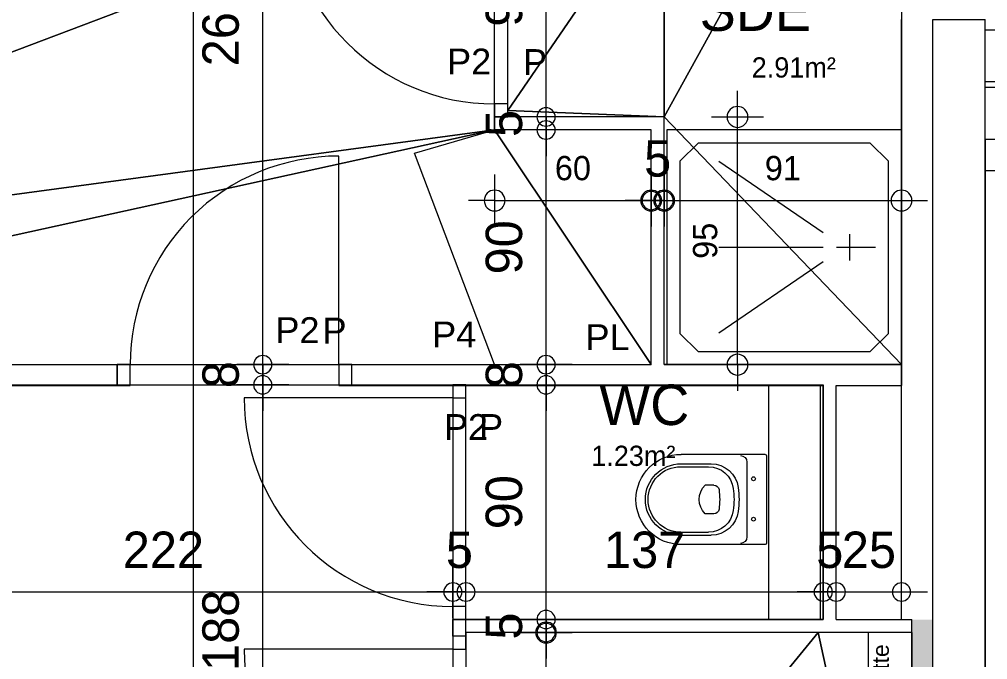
# Model space of a CAD drawing. Header units: metres. Extents: x 1.8 to 61.8, y -53.3 to -11.3.
# Drawn here: x 33.632 to 37.344, y -18.851 to -16.396 of the extents above; entities that cross this region are included whole.
import ezdxf
from ezdxf.enums import TextEntityAlignment as Align
from ezdxf.lldxf.tags import DXFTag

# ---------------------------------------------------------------- set-up
doc = ezdxf.new("R2010")
doc.units = ezdxf.units.M
doc.header["$MEASUREMENT"] = 0
for name, color, linetype in [('Calque commun', 7, 'Continuous'), ('Calque5', 7, 'Continuous'), ('Calque90', 7, 'Continuous'), ('Cotations', 7, 'Continuous'), ('Textes', 7, 'Continuous')]:
    doc.layers.add(name, color=color, linetype=linetype)
doc.styles.add('Arial18', font='arial.ttf', dxfattribs={"height": 0.063335})
doc.styles.add('Arial9', font='arial.ttf', dxfattribs={"height": 0.098961})
doc.styles.add('Century Gothic10', font='GOTHIC.TTF', dxfattribs={"height": 0.077575})
doc.styles.add('Century Gothic15', font='GOTHIC.TTF', dxfattribs={"height": 0.139636})
doc.styles.add('Century Gothic18', font='GOTHIC.TTF', dxfattribs={"height": 0.155151})
doc.styles.add('Century Gothic20', font='GOTHIC.TTF', dxfattribs={"height": 0.09309})
tags = doc.linetypes.add('DASHDOT2', pattern=[0.5, 0.25, -0.125, 0, -0.125]).pattern_tags.tags
tags[10:11] = [DXFTag(74, 4), DXFTag(75, 0), DXFTag(340, '0'), DXFTag(46, 1.0), DXFTag(50, 0.0), DXFTag(44, 0.0), DXFTag(45, 0.0)]
tags[8:9] = [DXFTag(74, 4), DXFTag(75, 0), DXFTag(340, '0'), DXFTag(46, 1.0), DXFTag(50, 0.0), DXFTag(44, 0.0), DXFTag(45, 0.0)]
tags[6:7] = [DXFTag(74, 4), DXFTag(75, 0), DXFTag(340, '0'), DXFTag(46, 1.0), DXFTag(50, 0.0), DXFTag(44, 0.0), DXFTag(45, 0.0)]
tags[4:5] = [DXFTag(74, 4), DXFTag(75, 0), DXFTag(340, '0'), DXFTag(46, 1.0), DXFTag(50, 0.0), DXFTag(44, 0.0), DXFTag(45, 0.0)]
tags = doc.linetypes.add('HIDDEN2', pattern=[0.1875, 0.125, -0.0625]).pattern_tags.tags
tags[6:7] = [DXFTag(74, 4), DXFTag(75, 0), DXFTag(340, '0'), DXFTag(46, 1.0), DXFTag(50, 0.0), DXFTag(44, 0.0), DXFTag(45, 0.0)]
tags[4:5] = [DXFTag(74, 4), DXFTag(75, 0), DXFTag(340, '0'), DXFTag(46, 1.0), DXFTag(50, 0.0), DXFTag(44, 0.0), DXFTag(45, 0.0)]

# ---------------------------------------------------------------- blocks, each defined once
blk = doc.blocks.new('Block52770')
at = {"layer": 'Calque commun', "color": 7, "linetype": 'Continuous', "lineweight": 9}
for p, q in [((37.0144, -18.6973), (37.0144, -16.3956)), ((37.1344, -18.6973), (37.1344, -16.3956))]:
    blk.add_line(p, q, dxfattribs=at)
at = {"layer": 'Calque commun', "color": 7, "linetype": 'Continuous', "lineweight": 18}
blk.add_line((37.3344, -18.6973), (37.3344, -16.3956), dxfattribs=at)
blk = doc.blocks.new('Block54734')
at = {"layer": 'Calque commun', "color": 7, "linetype": 'Continuous', "lineweight": 18}
blk.add_line((37.1344, -25.6552), (37.1344, -16.6552), dxfattribs=at)
at = {"layer": 'Calque commun', "color": 7, "linetype": 'Continuous', "lineweight": 9}
blk.add_line((37.3344, -25.4552), (37.3344, -16.8552), dxfattribs=at)
blk = doc.blocks.new('Block54735')
at = {"layer": 'Calque commun', "color": 7, "linetype": 'Continuous', "lineweight": 9}
for p, q in [((37.3344, -16.9752), (37.3344, -16.6552)), ((37.3344, -16.8552), (40.1144, -16.8552)), ((37.3344, -16.9752), (40.1144, -16.9752))]:
    blk.add_line(p, q, dxfattribs=at)
at = {"layer": 'Calque commun', "color": 7, "linetype": 'Continuous', "lineweight": 18}
blk.add_line((37.3344, -16.6552), (40.1144, -16.6552), dxfattribs=at)
blk = doc.blocks.new('@PRES_1_$$_1-49')
at = {"layer": 'Calque commun', "color": 5, "linetype": 'Continuous', "lineweight": 9}
blk.add_line((0.05, 0.05), (0.05, 0.85), dxfattribs=at)
at = {"layer": 'Calque commun', "color": 5, "linetype": 'Continuous', "lineweight": 9, "extrusion": (0, 0, -1)}
blk.add_arc((-0.05, 0.05), 0.8, 90, 180, dxfattribs=at)
at = {"layer": 'Calque commun', "color": 5, "linetype": 'Continuous', "lineweight": 9}
mesh = blk.add_polyface(dxfattribs=at)
corners = [(0, 0), (0, 0.05), (0.05, 0.05), (0.05, 0)]
mesh.append_faces([[corners[k] for k in face] for face in [(0, 1, 2, 3)]], dxfattribs={"color": 5})
mesh = blk.add_polyface(dxfattribs=at)
corners = [(0.85, 0), (0.85, 0.05), (0.9, 0.05), (0.9, 0)]
mesh.append_faces([[corners[k] for k in face] for face in [(0, 1, 2, 3)]], dxfattribs={"color": 5})
blk = doc.blocks.new('@PRES_1_$$_1-50')
at = {"layer": 'Calque commun', "color": 0, "linetype": 'ByBlock', "lineweight": -2}
blk.add_line((0, 0), (0, 0.05), dxfattribs=at)
blk = doc.blocks.new('@PRES_1_$$_1-51')
at = {"layer": 'Calque commun', "color": 0, "linetype": 'ByBlock', "lineweight": -2}
blk.add_line((0, 0), (0, 0.05), dxfattribs=at)
blk = doc.blocks.new('INTER_2D_COMB17')
at = {"layer": 'Calque commun', "color": 0, "linetype": 'ByBlock', "lineweight": -2}
blk.add_blockref('@PRES_1_$$_1-49', (0, 0), dxfattribs=at)
at = {"layer": 'Calque commun', "color": 15, "linetype": 'Continuous', "lineweight": 18}
blk.add_blockref('@PRES_1_$$_1-50', (0, 0), dxfattribs=at)
at = {"layer": 'Calque commun', "color": 15, "linetype": 'Continuous', "lineweight": 18, "extrusion": (0, 0, -1), "xscale": -1, "yscale": -1, "zscale": -1, "rotation": -180}
blk.add_blockref('@PRES_1_$$_1-51', (-0.9, 0), dxfattribs=at)
blk = doc.blocks.new('PLACED_COMB17')
at = {"layer": 'Calque commun', "color": 0, "linetype": 'ByBlock', "lineweight": -2}
blk.add_blockref('INTER_2D_COMB17', (0, 0), dxfattribs=at)
blk = doc.blocks.new('xmodule1pdniv1-25')
at = {"layer": 'Calque commun', "color": 5, "linetype": 'Continuous', "lineweight": 9}
blk.add_arc((0, 0), 0.5, 0, 359.9994, dxfattribs=at)
blk = doc.blocks.new('xmodule1pdniv1-26')
at = {"layer": 'Calque commun', "color": 5, "linetype": 'Continuous', "lineweight": 9}
blk.add_arc((0, 0), 0.5, 0, 359.9994, dxfattribs=at)
blk = doc.blocks.new('DimLine53702-2')
at = {"layer": 'Calque commun', "color": 5, "linetype": 'Continuous', "lineweight": 9}
for p, q in [((33.0436, -19.563), (33.0436, -19.363)), ((35.2637, -19.563), (35.2637, -19.363)), ((33.0436, -19.463), (32.9436, -19.463)), ((33.0436, -19.463), (35.2637, -19.463)), ((35.2637, -19.463), (35.3637, -19.463))]:
    blk.add_line(p, q, dxfattribs=at)
at = {"layer": 'Calque commun', "color": 5, "linetype": 'Continuous', "lineweight": 9, "xscale": 0.07000000029802322, "yscale": 0.07000000029802322, "zscale": 0.07000000029802322}
for name, p in [('xmodule1pdniv1-25', (33.0436, -19.463)), ('xmodule1pdniv1-26', (35.2637, -19.463))]:
    blk.add_blockref(name, p, dxfattribs=at)
at = {"layer": 'Calque commun', "color": 5, "linetype": 'Continuous', "lineweight": 9, "style": 'Century Gothic15'}
blk.add_text('222', height=0.13964, dxfattribs=at).set_placement((34.1537, -19.413), align=Align.BOTTOM_CENTER)
blk = doc.blocks.new('xmodule1pdniv1-27')
at = {"layer": 'Calque commun', "color": 5, "linetype": 'Continuous', "lineweight": 9}
blk.add_arc((0, 0), 0.5, 0, 359.9994, dxfattribs=at)
blk = doc.blocks.new('xmodule1pdniv1-28')
at = {"layer": 'Calque commun', "color": 5, "linetype": 'Continuous', "lineweight": 9}
blk.add_arc((0, 0), 0.5, 0, 359.9994, dxfattribs=at)
blk = doc.blocks.new('DimLine53710-2')
at = {"layer": 'Calque commun', "color": 5, "linetype": 'Continuous', "lineweight": 9}
for p, q in [((35.2637, -19.563), (35.2637, -19.363)), ((35.3137, -19.563), (35.3137, -19.363)), ((35.2637, -19.463), (35.1637, -19.463)), ((35.2637, -19.463), (35.3137, -19.463)), ((35.3137, -19.463), (35.4137, -19.463))]:
    blk.add_line(p, q, dxfattribs=at)
at = {"layer": 'Calque commun', "color": 5, "linetype": 'Continuous', "lineweight": 9, "xscale": 0.07000000029802322, "yscale": 0.07000000029802322, "zscale": 0.07000000029802322}
for name, p in [('xmodule1pdniv1-27', (35.2637, -19.463)), ('xmodule1pdniv1-28', (35.3137, -19.463))]:
    blk.add_blockref(name, p, dxfattribs=at)
at = {"layer": 'Calque commun', "color": 5, "linetype": 'Continuous', "lineweight": 9, "style": 'Century Gothic15'}
blk.add_text('5', height=0.1396, dxfattribs=at).set_placement((35.2887, -19.413), align=Align.BOTTOM_CENTER)
blk = doc.blocks.new('xmodule1pdniv1-29')
at = {"layer": 'Calque commun', "color": 5, "linetype": 'Continuous', "lineweight": 9}
blk.add_arc((0, 0), 0.5, 0, 359.9994, dxfattribs=at)
blk = doc.blocks.new('xmodule1pdniv1-30')
at = {"layer": 'Calque commun', "color": 5, "linetype": 'Continuous', "lineweight": 9}
blk.add_arc((0, 0), 0.5, 0, 359.9994, dxfattribs=at)
blk = doc.blocks.new('DimLine53718-2')
at = {"layer": 'Calque commun', "color": 5, "linetype": 'Continuous', "lineweight": 9}
for p, q in [((35.3137, -19.563), (35.3137, -19.363)), ((36.6836, -19.563), (36.6836, -19.363)), ((35.3137, -19.463), (35.2137, -19.463)), ((35.3137, -19.463), (36.6836, -19.463)), ((36.6836, -19.463), (36.7836, -19.463))]:
    blk.add_line(p, q, dxfattribs=at)
at = {"layer": 'Calque commun', "color": 5, "linetype": 'Continuous', "lineweight": 9, "xscale": 0.07000000029802322, "yscale": 0.07000000029802322, "zscale": 0.07000000029802322}
for name, p in [('xmodule1pdniv1-29', (35.3137, -19.463)), ('xmodule1pdniv1-30', (36.6836, -19.463))]:
    blk.add_blockref(name, p, dxfattribs=at)
at = {"layer": 'Calque commun', "color": 5, "linetype": 'Continuous', "lineweight": 9, "style": 'Century Gothic15'}
blk.add_text('137', height=0.13964, dxfattribs=at).set_placement((35.9987, -19.413), align=Align.BOTTOM_CENTER)
blk = doc.blocks.new('xmodule1pdniv1-31')
at = {"layer": 'Calque commun', "color": 5, "linetype": 'Continuous', "lineweight": 9}
blk.add_arc((0, 0), 0.5, 0, 359.9994, dxfattribs=at)
blk = doc.blocks.new('xmodule1pdniv1-32')
at = {"layer": 'Calque commun', "color": 5, "linetype": 'Continuous', "lineweight": 9}
blk.add_arc((0, 0), 0.5, 0, 359.9994, dxfattribs=at)
blk = doc.blocks.new('DimLine53726-2')
at = {"layer": 'Calque commun', "color": 5, "linetype": 'Continuous', "lineweight": 9}
for p, q in [((36.6836, -19.563), (36.6836, -19.363)), ((36.7336, -19.563), (36.7336, -19.363)), ((36.6836, -19.463), (36.5836, -19.463)), ((36.6836, -19.463), (36.7336, -19.463)), ((36.7336, -19.463), (36.8336, -19.463))]:
    blk.add_line(p, q, dxfattribs=at)
at = {"layer": 'Calque commun', "color": 5, "linetype": 'Continuous', "lineweight": 9, "xscale": 0.07000000029802322, "yscale": 0.07000000029802322, "zscale": 0.07000000029802322}
for name, p in [('xmodule1pdniv1-31', (36.6836, -19.463)), ('xmodule1pdniv1-32', (36.7336, -19.463))]:
    blk.add_blockref(name, p, dxfattribs=at)
at = {"layer": 'Calque commun', "color": 5, "linetype": 'Continuous', "lineweight": 9, "style": 'Century Gothic15'}
blk.add_text('5', height=0.1396, dxfattribs=at).set_placement((36.7086, -19.413), align=Align.BOTTOM_CENTER)
blk = doc.blocks.new('xmodule1pdniv1-33')
at = {"layer": 'Calque commun', "color": 5, "linetype": 'Continuous', "lineweight": 9}
blk.add_arc((0, 0), 0.5, 0, 359.9994, dxfattribs=at)
blk = doc.blocks.new('xmodule1pdniv1-34')
at = {"layer": 'Calque commun', "color": 5, "linetype": 'Continuous', "lineweight": 9}
blk.add_arc((0, 0), 0.5, 0, 359.9994, dxfattribs=at)
blk = doc.blocks.new('DimLine53734-2')
at = {"layer": 'Calque commun', "color": 5, "linetype": 'Continuous', "lineweight": 9}
for p, q in [((36.7336, -19.563), (36.7336, -19.363)), ((36.9836, -19.563), (36.9836, -19.363)), ((36.7336, -19.463), (36.6336, -19.463)), ((36.7336, -19.463), (36.9836, -19.463)), ((36.9836, -19.463), (37.0836, -19.463))]:
    blk.add_line(p, q, dxfattribs=at)
at = {"layer": 'Calque commun', "color": 5, "linetype": 'Continuous', "lineweight": 9, "xscale": 0.07000000029802322, "yscale": 0.07000000029802322, "zscale": 0.07000000029802322}
for name, p in [('xmodule1pdniv1-33', (36.7336, -19.463)), ('xmodule1pdniv1-34', (36.9836, -19.463))]:
    blk.add_blockref(name, p, dxfattribs=at)
at = {"layer": 'Calque commun', "color": 5, "linetype": 'Continuous', "lineweight": 9, "style": 'Century Gothic15'}
blk.add_text('25', height=0.13964, dxfattribs=at).set_placement((36.8586, -19.413), align=Align.BOTTOM_CENTER)
blk = doc.blocks.new('xmodule1pdniv1-39')
at = {"layer": 'Calque commun', "color": 5, "linetype": 'Continuous', "lineweight": 9}
blk.add_arc((0, 0), 0.5, 0, 359.9994, dxfattribs=at)
blk = doc.blocks.new('xmodule1pdniv1-40')
at = {"layer": 'Calque commun', "color": 5, "linetype": 'Continuous', "lineweight": 9}
blk.add_arc((0, 0), 0.5, 0, 359.9994, dxfattribs=at)
blk = doc.blocks.new('DimLine53758-2')
at = {"layer": 'Calque commun', "color": 5, "linetype": 'Continuous', "lineweight": 9}
for p, q in [((34.5346, -18.6687), (34.5346, -18.5687)), ((34.6346, -18.6687), (34.4346, -18.6687)), ((34.5346, -20.5512), (34.5346, -18.6687)), ((34.6346, -20.5512), (34.4346, -20.5512)), ((34.5346, -20.5512), (34.5346, -20.6512))]:
    blk.add_line(p, q, dxfattribs=at)
at = {"layer": 'Calque commun', "color": 5, "linetype": 'Continuous', "lineweight": 9, "xscale": 0.07000000029802322, "yscale": 0.07000000029802322, "zscale": 0.07000000029802322, "rotation": 90}
for name, p in [('xmodule1pdniv1-40', (34.5346, -18.6687)), ('xmodule1pdniv1-39', (34.5346, -20.5512))]:
    blk.add_blockref(name, p, dxfattribs=at)
at = {"layer": 'Calque commun', "color": 5, "linetype": 'Continuous', "lineweight": 9, "style": 'Century Gothic15'}
blk.add_text('188', height=0.13964, rotation=90.0024, dxfattribs=at).set_placement((34.4846, -19.61), align=Align.BOTTOM_CENTER)
blk = doc.blocks.new('xmodule1pdniv1-41')
at = {"layer": 'Calque commun', "color": 5, "linetype": 'Continuous', "lineweight": 9}
blk.add_arc((0, 0), 0.5, 0, 359.9994, dxfattribs=at)
blk = doc.blocks.new('xmodule1pdniv1-42')
at = {"layer": 'Calque commun', "color": 5, "linetype": 'Continuous', "lineweight": 9}
blk.add_arc((0, 0), 0.5, 0, 359.9994, dxfattribs=at)
blk = doc.blocks.new('DimLine53766-2')
at = {"layer": 'Calque commun', "color": 5, "linetype": 'Continuous', "lineweight": 9}
for p, q in [((34.5347, -18.5913), (34.5348, -18.4913)), ((34.6347, -18.5914), (34.4347, -18.5911)), ((34.5346, -18.6687), (34.5347, -18.5913)), ((34.6346, -18.6688), (34.4346, -18.6685)), ((34.5346, -18.6687), (34.5344, -18.7687))]:
    blk.add_line(p, q, dxfattribs=at)
at = {"layer": 'Calque commun', "color": 5, "linetype": 'Continuous', "lineweight": 9, "xscale": 0.06999999484552753, "yscale": 0.06999999484552753, "zscale": 0.07000000029802322, "rotation": 89.9152908298062}
for name, p in [('xmodule1pdniv1-42', (34.5347, -18.5913)), ('xmodule1pdniv1-41', (34.5346, -18.6687))]:
    blk.add_blockref(name, p, dxfattribs=at)
at = {"layer": 'Calque commun', "color": 5, "linetype": 'Continuous', "lineweight": 9, "style": 'Century Gothic15'}
blk.add_text('8', height=0.1396, rotation=89.9153, dxfattribs=at).set_placement((34.4846, -18.6299), align=Align.BOTTOM_CENTER)
blk = doc.blocks.new('xmodule1pdniv1-43')
at = {"layer": 'Calque commun', "color": 5, "linetype": 'Continuous', "lineweight": 9}
blk.add_arc((0, 0), 0.5, 0, 359.9994, dxfattribs=at)
blk = doc.blocks.new('DimLine53774-2')
at = {"layer": 'Calque commun', "color": 5, "linetype": 'Continuous', "lineweight": 9}
for p, q in [((34.5347, -18.5913), (34.5347, -15.9912)), ((34.6347, -18.5913), (34.4347, -18.5913)), ((34.5347, -18.5913), (34.5347, -18.6913))]:
    blk.add_line(p, q, dxfattribs=at)
at = {"layer": 'Calque commun', "color": 5, "linetype": 'Continuous', "lineweight": 9, "xscale": 0.07000000029802322, "yscale": 0.07000000029802322, "zscale": 0.07000000029802322, "rotation": 90}
blk.add_blockref('xmodule1pdniv1-43', (34.5347, -18.5913), dxfattribs=at)
at = {"layer": 'Calque commun', "color": 5, "linetype": 'Continuous', "lineweight": 9, "style": 'Century Gothic15'}
blk.add_text('260', height=0.13964, rotation=90, dxfattribs=at).set_placement((34.4847, -17.2912), align=Align.BOTTOM_CENTER)
blk = doc.blocks.new('xmodule1pdniv1-49')
at = {"layer": 'Calque commun', "color": 5, "linetype": 'Continuous', "lineweight": 9}
blk.add_arc((0, 0), 0.5, 0, 359.9994, dxfattribs=at)
blk = doc.blocks.new('xmodule1pdniv1-50')
at = {"layer": 'Calque commun', "color": 5, "linetype": 'Continuous', "lineweight": 9}
blk.add_arc((0, 0), 0.5, 0, 359.9994, dxfattribs=at)
blk = doc.blocks.new('DimLine53814-2')
at = {"layer": 'Calque commun', "color": 5, "linetype": 'Continuous', "lineweight": 9}
for p, q in [((35.6208, -19.5687), (35.6208, -19.4687)), ((35.5208, -19.5687), (35.7208, -19.5687)), ((35.6208, -19.6187), (35.6208, -19.5687)), ((35.5208, -19.6187), (35.7208, -19.6187)), ((35.6208, -19.6187), (35.6208, -19.7187))]:
    blk.add_line(p, q, dxfattribs=at)
at = {"layer": 'Calque commun', "color": 5, "linetype": 'Continuous', "lineweight": 9, "xscale": 0.07000000029802322, "yscale": 0.07000000029802322, "zscale": 0.07000000029802322, "rotation": 90}
for name, p in [('xmodule1pdniv1-50', (35.6208, -19.5687)), ('xmodule1pdniv1-49', (35.6208, -19.6187))]:
    blk.add_blockref(name, p, dxfattribs=at)
at = {"layer": 'Calque commun', "color": 5, "linetype": 'Continuous', "lineweight": 9, "style": 'Century Gothic15'}
blk.add_text('5', height=0.1396, rotation=90, dxfattribs=at).set_placement((35.5708, -19.5937), align=Align.BOTTOM_CENTER)
blk = doc.blocks.new('xmodule1pdniv1-51')
at = {"layer": 'Calque commun', "color": 5, "linetype": 'Continuous', "lineweight": 9}
blk.add_arc((0, 0), 0.5, 0, 359.9994, dxfattribs=at)
blk = doc.blocks.new('xmodule1pdniv1-52')
at = {"layer": 'Calque commun', "color": 5, "linetype": 'Continuous', "lineweight": 9}
blk.add_arc((0, 0), 0.5, 0, 359.9994, dxfattribs=at)
blk = doc.blocks.new('DimLine53822-2')
at = {"layer": 'Calque commun', "color": 5, "linetype": 'Continuous', "lineweight": 9}
for p, q in [((35.6208, -18.6687), (35.6208, -18.5687)), ((35.5208, -18.6687), (35.7208, -18.6687)), ((35.6208, -19.5687), (35.6208, -18.6687)), ((35.5208, -19.5687), (35.7208, -19.5687)), ((35.6208, -19.5687), (35.6208, -19.6687))]:
    blk.add_line(p, q, dxfattribs=at)
at = {"layer": 'Calque commun', "color": 5, "linetype": 'Continuous', "lineweight": 9, "xscale": 0.07000000029802322, "yscale": 0.07000000029802322, "zscale": 0.07000000029802322, "rotation": 90}
for name, p in [('xmodule1pdniv1-52', (35.6208, -18.6687)), ('xmodule1pdniv1-51', (35.6208, -19.5687))]:
    blk.add_blockref(name, p, dxfattribs=at)
at = {"layer": 'Calque commun', "color": 5, "linetype": 'Continuous', "lineweight": 9, "style": 'Century Gothic15'}
blk.add_text('90', height=0.13964, rotation=90, dxfattribs=at).set_placement((35.5708, -19.1187), align=Align.BOTTOM_CENTER)
blk = doc.blocks.new('xmodule1pdniv1-53')
at = {"layer": 'Calque commun', "color": 5, "linetype": 'Continuous', "lineweight": 9}
blk.add_arc((0, 0), 0.5, 0, 359.9994, dxfattribs=at)
blk = doc.blocks.new('xmodule1pdniv1-54')
at = {"layer": 'Calque commun', "color": 5, "linetype": 'Continuous', "lineweight": 9}
blk.add_arc((0, 0), 0.5, 0, 359.9994, dxfattribs=at)
blk = doc.blocks.new('DimLine53830-2')
at = {"layer": 'Calque commun', "color": 5, "linetype": 'Continuous', "lineweight": 9}
for p, q in [((35.6209, -18.5913), (35.621, -18.4913)), ((35.7209, -18.5914), (35.5209, -18.5911)), ((35.6208, -18.6687), (35.6209, -18.5913)), ((35.5208, -18.6685), (35.7208, -18.6688)), ((35.6208, -18.6687), (35.6206, -18.7687))]:
    blk.add_line(p, q, dxfattribs=at)
at = {"layer": 'Calque commun', "color": 5, "linetype": 'Continuous', "lineweight": 9, "xscale": 0.06999999484552753, "yscale": 0.06999999484552753, "zscale": 0.07000000029802322, "rotation": 89.9152908298062}
for name, p in [('xmodule1pdniv1-54', (35.6209, -18.5913)), ('xmodule1pdniv1-53', (35.6208, -18.6687))]:
    blk.add_blockref(name, p, dxfattribs=at)
at = {"layer": 'Calque commun', "color": 5, "linetype": 'Continuous', "lineweight": 9, "style": 'Century Gothic15'}
blk.add_text('8', height=0.1396, rotation=89.9153, dxfattribs=at).set_placement((35.5708, -18.6299), align=Align.BOTTOM_CENTER)
blk = doc.blocks.new('xmodule1pdniv1-55')
at = {"layer": 'Calque commun', "color": 5, "linetype": 'Continuous', "lineweight": 9}
blk.add_arc((0, 0), 0.5, 0, 359.9994, dxfattribs=at)
blk = doc.blocks.new('xmodule1pdniv1-56')
at = {"layer": 'Calque commun', "color": 5, "linetype": 'Continuous', "lineweight": 9}
blk.add_arc((0, 0), 0.5, 0, 359.9994, dxfattribs=at)
blk = doc.blocks.new('DimLine53838-2')
at = {"layer": 'Calque commun', "color": 5, "linetype": 'Continuous', "lineweight": 9}
for p, q in [((35.6209, -17.6913), (35.6209, -17.5913)), ((35.7209, -17.6913), (35.5209, -17.6913)), ((35.6209, -18.5913), (35.6209, -17.6913)), ((35.7209, -18.5913), (35.5209, -18.5913)), ((35.6209, -18.5913), (35.6209, -18.6913))]:
    blk.add_line(p, q, dxfattribs=at)
at = {"layer": 'Calque commun', "color": 5, "linetype": 'Continuous', "lineweight": 9, "xscale": 0.07000000029802322, "yscale": 0.07000000029802322, "zscale": 0.07000000029802322, "rotation": 90}
for name, p in [('xmodule1pdniv1-56', (35.6209, -17.6913)), ('xmodule1pdniv1-55', (35.6209, -18.5913))]:
    blk.add_blockref(name, p, dxfattribs=at)
at = {"layer": 'Calque commun', "color": 5, "linetype": 'Continuous', "lineweight": 9, "style": 'Century Gothic15'}
blk.add_text('90', height=0.13964, rotation=90, dxfattribs=at).set_placement((35.5709, -18.1413), align=Align.BOTTOM_CENTER)
blk = doc.blocks.new('xmodule1pdniv1-57')
at = {"layer": 'Calque commun', "color": 5, "linetype": 'Continuous', "lineweight": 9}
blk.add_arc((0, 0), 0.5, 0, 359.9994, dxfattribs=at)
blk = doc.blocks.new('xmodule1pdniv1-58')
at = {"layer": 'Calque commun', "color": 5, "linetype": 'Continuous', "lineweight": 9}
blk.add_arc((0, 0), 0.5, 0, 359.9994, dxfattribs=at)
blk = doc.blocks.new('DimLine53846-2')
at = {"layer": 'Calque commun', "color": 5, "linetype": 'Continuous', "lineweight": 9}
for p, q in [((35.6209, -17.6412), (35.6209, -17.5412)), ((35.7209, -17.6412), (35.5209, -17.6412)), ((35.6209, -17.6913), (35.6209, -17.6412)), ((35.7209, -17.6913), (35.5209, -17.6913)), ((35.6209, -17.6913), (35.6209, -17.7913))]:
    blk.add_line(p, q, dxfattribs=at)
at = {"layer": 'Calque commun', "color": 5, "linetype": 'Continuous', "lineweight": 9, "xscale": 0.07000000029802322, "yscale": 0.07000000029802322, "zscale": 0.07000000029802322, "rotation": 90}
for name, p in [('xmodule1pdniv1-58', (35.6209, -17.6412)), ('xmodule1pdniv1-57', (35.6209, -17.6913))]:
    blk.add_blockref(name, p, dxfattribs=at)
at = {"layer": 'Calque commun', "color": 5, "linetype": 'Continuous', "lineweight": 9, "style": 'Century Gothic15'}
blk.add_text('5', height=0.1396, rotation=90, dxfattribs=at).set_placement((35.5709, -17.6663), align=Align.BOTTOM_CENTER)
blk = doc.blocks.new('xmodule1pdniv1-59')
at = {"layer": 'Calque commun', "color": 5, "linetype": 'Continuous', "lineweight": 9}
blk.add_arc((0, 0), 0.5, 0, 359.9994, dxfattribs=at)
blk = doc.blocks.new('xmodule1pdniv1-60')
at = {"layer": 'Calque commun', "color": 5, "linetype": 'Continuous', "lineweight": 9}
blk.add_arc((0, 0), 0.5, 0, 359.9994, dxfattribs=at)
blk = doc.blocks.new('DimLine53854-2')
at = {"layer": 'Calque commun', "color": 5, "linetype": 'Continuous', "lineweight": 9}
for p, q in [((35.6209, -16.7413), (35.6209, -16.6413)), ((35.7209, -16.7413), (35.5209, -16.7413)), ((35.6209, -17.6412), (35.6209, -16.7413)), ((35.7209, -17.6412), (35.5209, -17.6412)), ((35.6209, -17.6412), (35.6209, -17.7412))]:
    blk.add_line(p, q, dxfattribs=at)
at = {"layer": 'Calque commun', "color": 5, "linetype": 'Continuous', "lineweight": 9, "xscale": 0.07000000029802322, "yscale": 0.07000000029802322, "zscale": 0.07000000029802322, "rotation": 90}
for name, p in [('xmodule1pdniv1-60', (35.6209, -16.7413)), ('xmodule1pdniv1-59', (35.6209, -17.6412))]:
    blk.add_blockref(name, p, dxfattribs=at)
at = {"layer": 'Calque commun', "color": 5, "linetype": 'Continuous', "lineweight": 9, "style": 'Century Gothic15'}
blk.add_text('90', height=0.13964, rotation=90, dxfattribs=at).set_placement((35.5709, -17.1913), align=Align.BOTTOM_CENTER)
blk = doc.blocks.new('douche90-2')
at = {"layer": 'Calque90', "color": 6, "linetype": 'Continuous', "lineweight": 9}
for p, q in [((0, 0, -10), (0, 0.9, -10)), ((0, 0.9, -10), (0.9, 0.9, -10)), ((0.9, 0.9, -10), (0.9, 0, -10)), ((0.05, 0.7803, -10), (0.1197, 0.85, -10)), ((0.1197, 0.85, -10), (0.7803, 0.85, -10)), ((0.7803, 0.85, -10), (0.85, 0.7803, -10)), ((0.05, 0.1197, -10), (0.05, 0.7803, -10)), ((0.85, 0.7803, -10), (0.85, 0.1197, -10)), ((0.3, 0.5058, -10), (0.7, 0.7788, -10)), ((0.2, 0.5, -10), (0.2, 0.4, -10)), ((0.25, 0.45, -10), (0.1, 0.45, -10)), ((0.7, 0.45, -10), (0.3, 0.45, -10)), ((0.3, 0.3942, -10), (0.7, 0.1212, -10)), ((0.1197, 0.05, -10), (0.05, 0.1197, -10)), ((0.85, 0.1197, -10), (0.7803, 0.05, -10)), ((0.7803, 0.05, -10), (0.1197, 0.05, -10)), ((0.9, 0, -10), (0, 0, -10))]:
    blk.add_line(p, q, dxfattribs=at)
blk = doc.blocks.new('@PRES_1_$$_1-52')
at = {"layer": 'Calque commun', "color": 5, "linetype": 'Continuous', "lineweight": 9}
blk.add_line((0.05, 0.08), (0.05, 0.88), dxfattribs=at)
at = {"layer": 'Calque commun', "color": 5, "linetype": 'Continuous', "lineweight": 9, "extrusion": (0, 0, -1)}
blk.add_arc((-0.05, 0.08), 0.8, 90, 180, dxfattribs=at)
at = {"layer": 'Calque commun', "color": 5, "linetype": 'Continuous', "lineweight": 9}
mesh = blk.add_polyface(dxfattribs=at)
corners = [(0, 0), (0, 0.08), (0.05, 0.08), (0.05, 0)]
mesh.append_faces([[corners[k] for k in face] for face in [(0, 1, 2, 3)]], dxfattribs={"color": 5})
mesh = blk.add_polyface(dxfattribs=at)
corners = [(0.85, 0), (0.85, 0.08), (0.9, 0.08), (0.9, 0)]
mesh.append_faces([[corners[k] for k in face] for face in [(0, 1, 2, 3)]], dxfattribs={"color": 5})
blk = doc.blocks.new('@PRES_1_$$_1-53')
at = {"layer": 'Calque commun', "color": 7, "linetype": 'Continuous', "lineweight": 9}
blk.add_line((0, 0), (0, 0.08), dxfattribs=at)
blk = doc.blocks.new('@PRES_1_$$_1-54')
at = {"layer": 'Calque commun', "color": 7, "linetype": 'Continuous', "lineweight": 9}
blk.add_line((0, 0), (0, 0.08), dxfattribs=at)
blk = doc.blocks.new('INTER_2D_COMB18')
at = {"layer": 'Calque5', "color": 0, "linetype": 'ByBlock', "lineweight": -2}
for name in ['@PRES_1_$$_1-52', '@PRES_1_$$_1-53']:
    blk.add_blockref(name, (0, 0), dxfattribs=at)
at = {"layer": 'Calque5', "color": 0, "linetype": 'ByBlock', "lineweight": -2, "extrusion": (0, 0, -1), "xscale": -1, "yscale": -1, "zscale": -1, "rotation": -180}
blk.add_blockref('@PRES_1_$$_1-54', (-0.9, 0), dxfattribs=at)
blk = doc.blocks.new('PLACED_COMB18')
at = {"layer": 'Calque5', "color": 0, "linetype": 'ByBlock', "lineweight": -2}
blk.add_blockref('INTER_2D_COMB18', (0, 0), dxfattribs=at)
blk = doc.blocks.new('xmodule1pdniv1-87')
at = {"layer": 'Calque commun', "color": 5, "linetype": 'Continuous', "lineweight": 9}
blk.add_arc((0, 0), 0.5, 0, 359.9994, dxfattribs=at)
blk = doc.blocks.new('xmodule1pdniv1-88')
at = {"layer": 'Calque commun', "color": 5, "linetype": 'Continuous', "lineweight": 9}
blk.add_arc((0, 0), 0.5, 0, 359.9994, dxfattribs=at)
blk = doc.blocks.new('DimLine60047-2')
at = {"layer": 'Calque commun', "color": 5, "linetype": 'Continuous', "lineweight": 9}
for p, q in [((35.4237, -17.8619), (35.4237, -18.0619)), ((36.0237, -17.8619), (36.0237, -18.0619)), ((35.4237, -17.9619), (35.3237, -17.9619)), ((35.4237, -17.9619), (36.0237, -17.9619)), ((36.0237, -17.9619), (36.1237, -17.9619))]:
    blk.add_line(p, q, dxfattribs=at)
at = {"layer": 'Calque commun', "color": 5, "linetype": 'Continuous', "lineweight": 9, "xscale": 0.07999999821186066, "yscale": 0.07999999821186066, "zscale": 0.07999999821186066}
for name, p in [('xmodule1pdniv1-87', (35.4237, -17.9619)), ('xmodule1pdniv1-88', (36.0237, -17.9619))]:
    blk.add_blockref(name, p, dxfattribs=at)
at = {"layer": 'Calque commun', "color": 5, "linetype": 'Continuous', "lineweight": 9, "style": 'Century Gothic20'}
blk.add_text('60', height=0.09309, dxfattribs=at).set_placement((35.7237, -17.9119), align=Align.BOTTOM_CENTER)
blk = doc.blocks.new('xmodule1pdniv1-89')
at = {"layer": 'Calque commun', "color": 5, "linetype": 'Continuous', "lineweight": 9}
blk.add_arc((0, 0), 0.5, 0, 359.9994, dxfattribs=at)
blk = doc.blocks.new('xmodule1pdniv1-90')
at = {"layer": 'Calque commun', "color": 5, "linetype": 'Continuous', "lineweight": 9}
blk.add_arc((0, 0), 0.5, 0, 359.9994, dxfattribs=at)
blk = doc.blocks.new('DimLine60055-2')
at = {"layer": 'Calque commun', "color": 5, "linetype": 'Continuous', "lineweight": 9}
for p, q in [((36.0237, -17.8619), (36.0237, -18.0619)), ((36.0737, -17.8619), (36.0737, -18.0619)), ((36.0237, -17.9619), (35.9237, -17.9619)), ((36.0237, -17.9619), (36.0737, -17.9619)), ((36.0737, -17.9619), (36.1737, -17.9619))]:
    blk.add_line(p, q, dxfattribs=at)
at = {"layer": 'Calque commun', "color": 5, "linetype": 'Continuous', "lineweight": 9, "xscale": 0.07000000029802322, "yscale": 0.07000000029802322, "zscale": 0.07000000029802322}
for name, p in [('xmodule1pdniv1-89', (36.0237, -17.9619)), ('xmodule1pdniv1-90', (36.0737, -17.9619))]:
    blk.add_blockref(name, p, dxfattribs=at)
at = {"layer": 'Calque commun', "color": 5, "linetype": 'Continuous', "lineweight": 9, "style": 'Century Gothic15'}
blk.add_text('5', height=0.1396, dxfattribs=at).set_placement((36.0487, -17.9119), align=Align.BOTTOM_CENTER)
blk = doc.blocks.new('xmodule1pdniv1-91')
at = {"layer": 'Calque commun', "color": 5, "linetype": 'Continuous', "lineweight": 9}
blk.add_arc((0, 0), 0.5, 0, 359.9994, dxfattribs=at)
blk = doc.blocks.new('xmodule1pdniv1-92')
at = {"layer": 'Calque commun', "color": 5, "linetype": 'Continuous', "lineweight": 9}
blk.add_arc((0, 0), 0.5, 0, 359.9994, dxfattribs=at)
blk = doc.blocks.new('DimLine60063-2')
at = {"layer": 'Calque commun', "color": 5, "linetype": 'Continuous', "lineweight": 9}
for p, q in [((36.0737, -17.8619), (36.0737, -18.0619)), ((36.9837, -17.8619), (36.9837, -18.0619)), ((36.0737, -17.9619), (35.9737, -17.9619)), ((36.0737, -17.9619), (36.9837, -17.9619)), ((36.9837, -17.9619), (37.0837, -17.9619))]:
    blk.add_line(p, q, dxfattribs=at)
at = {"layer": 'Calque commun', "color": 5, "linetype": 'Continuous', "lineweight": 9, "xscale": 0.07999999821186066, "yscale": 0.07999999821186066, "zscale": 0.07999999821186066}
for name, p in [('xmodule1pdniv1-91', (36.0737, -17.9619)), ('xmodule1pdniv1-92', (36.9837, -17.9619))]:
    blk.add_blockref(name, p, dxfattribs=at)
at = {"layer": 'Calque commun', "color": 5, "linetype": 'Continuous', "lineweight": 9, "style": 'Century Gothic20'}
blk.add_text('91', height=0.09309, dxfattribs=at).set_placement((36.5287, -17.9119), align=Align.BOTTOM_CENTER)
blk = doc.blocks.new('xmodule1pdniv1-93')
at = {"layer": 'Calque commun', "color": 5, "linetype": 'Continuous', "lineweight": 9}
blk.add_arc((0, 0), 0.5, 0, 359.9994, dxfattribs=at)
blk = doc.blocks.new('xmodule1pdniv1-94')
at = {"layer": 'Calque commun', "color": 5, "linetype": 'Continuous', "lineweight": 9}
blk.add_arc((0, 0), 0.5, 0, 359.9994, dxfattribs=at)
blk = doc.blocks.new('DimLine60071-2')
at = {"layer": 'Calque commun', "color": 5, "linetype": 'Continuous', "lineweight": 9}
for p, q in [((36.3549, -17.6412), (36.3549, -17.5412)), ((36.2549, -17.6412), (36.4549, -17.6412)), ((36.3549, -18.5913), (36.3549, -17.6412)), ((36.2549, -18.5913), (36.4549, -18.5913)), ((36.3549, -18.5913), (36.3549, -18.6913))]:
    blk.add_line(p, q, dxfattribs=at)
at = {"layer": 'Calque commun', "color": 5, "linetype": 'Continuous', "lineweight": 9, "xscale": 0.07999999821186066, "yscale": 0.07999999821186066, "zscale": 0.07999999821186066, "rotation": 90}
for name, p in [('xmodule1pdniv1-94', (36.3549, -17.6412)), ('xmodule1pdniv1-93', (36.3549, -18.5913))]:
    blk.add_blockref(name, p, dxfattribs=at)
at = {"layer": 'Calque commun', "color": 5, "linetype": 'Continuous', "lineweight": 9, "style": 'Century Gothic20'}
blk.add_text('95', height=0.09309, rotation=90, dxfattribs=at).set_placement((36.3049, -18.1162), align=Align.BOTTOM_CENTER)
blk = doc.blocks.new('@PRES_1_$$_1-55')
at = {"layer": 'Calque commun', "color": 5, "linetype": 'Continuous', "lineweight": 9}
blk.add_line((0.05, 0.05), (0.05, 0.85), dxfattribs=at)
at = {"layer": 'Calque commun', "color": 5, "linetype": 'Continuous', "lineweight": 9, "extrusion": (0, 0, -1)}
blk.add_arc((-0.05, 0.05), 0.8, 90, 180, dxfattribs=at)
at = {"layer": 'Calque commun', "color": 5, "linetype": 'Continuous', "lineweight": 9}
mesh = blk.add_polyface(dxfattribs=at)
corners = [(0, 0), (0, 0.05), (0.05, 0.05), (0.05, 0)]
mesh.append_faces([[corners[k] for k in face] for face in [(0, 1, 2, 3)]], dxfattribs={"color": 5})
mesh = blk.add_polyface(dxfattribs=at)
corners = [(0.85, 0), (0.85, 0.05), (0.9, 0.05), (0.9, 0)]
mesh.append_faces([[corners[k] for k in face] for face in [(0, 1, 2, 3)]], dxfattribs={"color": 5})
blk = doc.blocks.new('@PRES_1_$$_1-56')
at = {"layer": 'Calque commun', "color": 0, "linetype": 'Continuous', "lineweight": 9}
blk.add_line((0, 0), (0, 0.05), dxfattribs=at)
blk = doc.blocks.new('@PRES_1_$$_1-57')
at = {"layer": 'Calque commun', "color": 0, "linetype": 'Continuous', "lineweight": 9}
blk.add_line((0, 0), (0, 0.05), dxfattribs=at)
blk = doc.blocks.new('INTER_2D_COMB19')
at = {"layer": 'Calque commun', "color": 0, "linetype": 'ByBlock', "lineweight": -2}
blk.add_blockref('@PRES_1_$$_1-55', (0, 0), dxfattribs=at)
at = {"layer": 'Calque commun', "color": 15, "linetype": 'ByBlock', "lineweight": -2}
blk.add_blockref('@PRES_1_$$_1-56', (0, 0), dxfattribs=at)
at = {"layer": 'Calque commun', "color": 15, "linetype": 'ByBlock', "lineweight": -2, "extrusion": (0, 0, -1), "xscale": -1, "yscale": -1, "zscale": -1, "rotation": -180}
blk.add_blockref('@PRES_1_$$_1-57', (-0.9, 0), dxfattribs=at)
blk = doc.blocks.new('PLACED_COMB19')
at = {"layer": 'Calque commun', "color": 0, "linetype": 'ByBlock', "lineweight": -2}
blk.add_blockref('INTER_2D_COMB19', (0, 0), dxfattribs=at)
blk = doc.blocks.new('xmodule1pdniv1-111')
at = {"layer": 'Calque commun', "color": 5, "linetype": 'Continuous', "lineweight": 9}
blk.add_arc((0, 0), 0.5, 0, 359.9994, dxfattribs=at)
blk = doc.blocks.new('xmodule1pdniv1-112')
at = {"layer": 'Calque commun', "color": 5, "linetype": 'Continuous', "lineweight": 9}
blk.add_arc((0, 0), 0.5, 0, 359.9994, dxfattribs=at)
blk = doc.blocks.new('DimLine60445-2')
at = {"layer": 'Calque commun', "color": 5, "linetype": 'Continuous', "lineweight": 9}
for p, q in [((35.6209, -19.6187), (35.6209, -19.5187)), ((35.5209, -19.6187), (35.7209, -19.6187)), ((35.6209, -21.2687), (35.6209, -19.6187)), ((35.5209, -21.2687), (35.7209, -21.2687)), ((35.6209, -21.2687), (35.6209, -21.3687))]:
    blk.add_line(p, q, dxfattribs=at)
at = {"layer": 'Calque commun', "color": 5, "linetype": 'Continuous', "lineweight": 9, "xscale": 0.07999999821186066, "yscale": 0.07999999821186066, "zscale": 0.07999999821186066, "rotation": 90}
for name, p in [('xmodule1pdniv1-112', (35.6209, -19.6187)), ('xmodule1pdniv1-111', (35.6209, -21.2687))]:
    blk.add_blockref(name, p, dxfattribs=at)
at = {"layer": 'Calque commun', "color": 5, "linetype": 'Continuous', "lineweight": 9, "style": 'Century Gothic20'}
blk.add_text('165', height=0.09309, rotation=90, dxfattribs=at).set_placement((35.5709, -20.4437), align=Align.BOTTOM_CENTER)
blk = doc.blocks.new('xmodule1pdniv1-127')
at = {"layer": 'Calque commun', "color": 15, "linetype": 'Continuous', "lineweight": 18}
for p, q in [((36.0737, -17.6412), (35.4237, -17.6412)), ((35.4237, -17.6412), (35.4237, -17.6913)), ((35.4237, -17.6412), (35.4737, -17.6412)), ((35.4237, -17.6412), (35.4237, -17.6413)), ((35.4737, -17.6412), (35.4737, -17.6413)), ((36.0737, -18.5913), (36.0737, -17.6412)), ((36.0237, -17.6913), (35.4237, -17.6913)), ((36.0237, -18.5913), (36.0237, -17.6913)), ((35.2637, -18.6687), (35.3137, -18.6687)), ((36.6836, -19.5687), (36.6836, -18.6713)), ((36.7336, -19.5687), (36.7336, -18.6713)), ((35.2637, -19.6328), (35.2637, -19.5687)), ((35.3137, -19.6187), (35.3137, -19.5687)), ((35.3137, -19.5687), (36.6836, -19.5687)), ((35.3137, -19.6328), (35.3137, -19.5687)), ((36.7336, -19.5687), (37.0237, -19.5687)), ((37.0237, -19.6187), (37.0237, -19.5687)), ((37.0237, -19.6187), (35.3137, -19.6187))]:
    blk.add_line(p, q, dxfattribs=at)
at = {"layer": 'Calque commun', "color": 7, "linetype": 'Continuous', "lineweight": 9}
for p, q in [((35.1159, -17.7805), (35.4237, -17.6913)), ((35.4237, -18.5913), (35.1159, -17.7805)), ((37.0236, -19.6187), (36.4836, -19.6187))]:
    blk.add_line(p, q, dxfattribs=at)
at = {"layer": 'Calque commun', "color": 7, "linetype": 'Continuous', "lineweight": 18}
for p, q in [((31.3237, -18.5913), (33.9765, -18.5913)), ((34.8765, -18.5913), (36.0237, -18.5913)), ((36.0737, -18.5913), (36.9837, -18.5913)), ((36.9837, -18.5913), (36.9837, -18.6713)), ((31.0238, -18.6713), (33.9765, -18.6713)), ((34.8765, -18.6713), (36.6836, -18.6713)), ((36.7336, -18.6713), (36.9837, -18.6713))]:
    blk.add_line(p, q, dxfattribs=at)
at = {"layer": 'Calque commun', "color": 91, "linetype": 'Continuous', "lineweight": 9}
blk.add_trace([(37.1037, -24.3512), (37.0237, -24.3512), (37.1037, -19.5687), (37.0237, -19.5687)], dxfattribs=at)
at = {"layer": 'Calque commun', "color": 5, "linetype": 'Continuous', "lineweight": 9}
for name in ['DimLine53774-2', 'DimLine53854-2', 'DimLine53846-2', 'DimLine60071-2', 'DimLine53838-2', 'DimLine60055-2', 'DimLine60047-2', 'DimLine60063-2', 'DimLine53766-2', 'DimLine53830-2', 'DimLine53758-2', 'DimLine53822-2', 'DimLine53702-2', 'DimLine53710-2', 'DimLine53718-2', 'DimLine53726-2', 'DimLine53734-2', 'DimLine53814-2', 'DimLine60445-2']:
    blk.add_blockref(name, (0, 0), dxfattribs=at)
at = {"layer": 'Calque commun', "color": 0, "linetype": 'ByBlock', "lineweight": -2, "extrusion": (0, 0, -1), "rotation": -90}
blk.add_blockref('PLACED_COMB17', (-35.4737, -16.7413), dxfattribs=at)
at = {"layer": 'Calque commun', "color": 0, "linetype": 'ByBlock', "lineweight": -2, "extrusion": (0, 0, -1), "xscale": -1, "yscale": -1, "zscale": -1}
for name, p, rotation in [('douche90-2', (-36.9837, -18.5913), -180), ('PLACED_COMB18', (-34.8765, -18.6713), -180), ('PLACED_COMB19', (-35.3137, -18.6687), 90.00000000000001), ('PLACED_COMB19', (-35.3137, -19.6328), 90.00000000000001)]:
    blk.add_blockref(name, p, dxfattribs=dict(at, rotation=rotation))
at = {"layer": 'Textes', "color": 5, "linetype": 'ByBlock', "lineweight": -2, "style": 'Century Gothic18'}
for s, p in [('SDE', (36.6363, -17.1562)), ('WC', (36.1701, -18.6677))]:
    blk.add_text(s, height=0.15515, dxfattribs=at).set_placement(p, align=Align.TOP_RIGHT)
at = {"layer": 'Textes', "color": 5, "linetype": 'ByBlock', "lineweight": -2, "style": 'Arial9'}
for s, p in [('P2', (35.2414, -17.5079)), ('P2', (34.5831, -18.5379)), ('P4', (35.1841, -18.5544)), ('PL', (35.772, -18.5651)), ('P2', (35.2292, -18.9097))]:
    blk.add_text(s, height=0.09896, dxfattribs=at).set_placement(p, align=Align.BOTTOM_LEFT)
at = {"layer": 'Textes', "color": 9, "linetype": 'ByBlock', "lineweight": -2, "style": 'Century Gothic10'}
for s, p in [('2.91m²', (36.7321, -17.4126)), ('1.23m²', (36.1169, -18.9021))]:
    blk.add_text(s, height=0.07758, dxfattribs=at).set_placement(p, align=Align.TOP_RIGHT)
at = {"layer": 'Calque commun', "color": 9, "linetype": 'Continuous', "lineweight": 9}
mesh = blk.add_polyface(dxfattribs=at)
corners = [(31.3237, -18.5913), (36.0237, -18.5913), (35.4237, -17.6913), (31.3237, -18.2431), (31.0238, -15.9912), (35.4237, -16.6913), (36.0237, -15.9912), (36.0237, -17.6913), (31.0238, -18.2438), (36.0237, -16.6913)]
mesh.append_faces([[corners[k] for k in face] for face in [(4, 5, 6)]], dxfattribs={"vtx0": -1, "vtx1": -1, "color": 9})
mesh.append_faces([[corners[k] for k in face] for face in [(3, 5, 4)]], dxfattribs={"vtx0": -1, "vtx1": -1, "vtx2": -1, "color": 9})
mesh.append_faces([[corners[k] for k in face] for face in [(3, 2, 5)]], dxfattribs={"vtx0": -1, "vtx2": -1, "color": 9})
mesh.append_faces([[corners[k] for k in face] for face in [(7, 2, 1), (8, 3, 4)]], dxfattribs={"vtx1": -1, "color": 9})
mesh.append_faces([[corners[k] for k in face] for face in [(0, 1, 2), (3, 0, 2)]], dxfattribs={"vtx1": -1, "vtx2": -1, "color": 9})
mesh.append_faces([[corners[k] for k in face] for face in [(5, 9, 6)]], dxfattribs={"vtx2": -1, "color": 9})
mesh = blk.add_polyface(dxfattribs=at)
corners = [(35.4737, -17.6163), (36.0737, -17.6412), (35.4737, -17.6412), (36.9837, -15.9912), (36.9837, -18.5913), (36.0737, -18.5913), (36.0737, -16.7413), (36.0737, -15.9912), (35.4737, -16.7413)]
mesh.append_faces([[corners[k] for k in face] for face in [(0, 1, 2), (3, 6, 7)]], dxfattribs={"vtx0": -1, "color": 9})
mesh.append_faces([[corners[k] for k in face] for face in [(6, 1, 0), (3, 1, 6)]], dxfattribs={"vtx0": -1, "vtx1": -1, "vtx2": -1, "color": 9})
mesh.append_faces([[corners[k] for k in face] for face in [(8, 6, 0)]], dxfattribs={"vtx1": -1, "color": 9})
mesh.append_faces([[corners[k] for k in face] for face in [(3, 4, 1)]], dxfattribs={"vtx1": -1, "vtx2": -1, "color": 9})
mesh.append_faces([[corners[k] for k in face] for face in [(4, 5, 1)]], dxfattribs={"vtx2": -1, "color": 9})
mesh = blk.add_polyface(dxfattribs=at)
corners = [(33.0437, -20.5512), (33.0436, -18.6687), (35.2637, -18.6687), (35.2638, -20.5512)]
mesh.append_faces([[corners[k] for k in face] for face in [(0, 1, 2, 3)]], dxfattribs={"color": 9})
mesh = blk.add_polyface(dxfattribs=at)
corners = [(35.3137, -18.6687), (36.6836, -18.6687), (36.6836, -19.5687), (35.3137, -19.5687)]
mesh.append_faces([[corners[k] for k in face] for face in [(0, 1, 2, 3)]], dxfattribs={"color": 9})
mesh = blk.add_polyface(dxfattribs=at)
corners = [(37.0236, -21.2687), (37.0237, -19.6187), (37.0236, -19.6187), (35.3139, -21.2687), (36.6636, -19.6187), (35.3137, -19.6187), (37.0237, -21.3142), (37.0236, -21.3142)]
mesh.append_faces([[corners[k] for k in face] for face in [(3, 4, 5), (6, 0, 7)]], dxfattribs={"vtx0": -1, "color": 9})
mesh.append_faces([[corners[k] for k in face] for face in [(0, 1, 2), (0, 2, 4)]], dxfattribs={"vtx0": -1, "vtx2": -1, "color": 9})
mesh.append_faces([[corners[k] for k in face] for face in [(3, 0, 4), (6, 1, 0)]], dxfattribs={"vtx1": -1, "vtx2": -1, "color": 9})
blk = doc.blocks.new('wc suspendu')
at = {"layer": 'Calque commun', "color": 15, "linetype": 'Continuous', "lineweight": 9}
for p, q in [((-0.173, -0.0497), (-0.173, -0.0515)), ((-0.173, -0.0497), (-0.173, -0.372)), ((0.168, -0.0447), (-0.168, -0.0447)), ((0.173, -0.0497), (0.173, -0.0515)), ((0.173, -0.0497), (0.173, -0.372)), ((0.1434, -0.1197), (-0.1434, -0.1197)), ((-0.137, -0.372), (-0.137, -0.2571)), ((-0.055, -0.2465), (-0.0551, -0.2797)), ((0.055, -0.2465), (0.0551, -0.2797)), ((0.137, -0.372), (0.137, -0.2571)), ((-0.1257, -0.3727), (-0.1257, -0.2673)), ((0.1257, -0.3727), (0.1257, -0.2673))]:
    blk.add_line(p, q, dxfattribs=at)
for centre, radius, start, end in [((-0.168, -0.0497), 0.005, 90, 180), ((0.168, -0.0497), 0.005, 0, 90), ((-0.0756, -0.0946), 0.0075, 0, 359.9994), ((0.0794, -0.0946), 0.0075, 0, 359.9994), ((-0.1434, -0.1447), 0.025, 90, 180), ((0.1434, -0.1447), 0.025, 0, 90), ((-0.032, -0.2571), 0.105, 97.505, 180), ((-0.0294, -0.2673), 0.0963, 97.505, 180), ((0, -0.5), 0.35, 90, 97.505), ((0, -0.4902), 0.3211, 90, 97.505), ((0, -0.5), 0.35, 82.495, 90), ((0, -0.4902), 0.3211, 82.495, 90), ((0.0294, -0.2673), 0.0963, 0, 82.495), ((0.032, -0.2571), 0.105, 0, 82.495), ((-0.035, -0.2465), 0.02, 97.8621, 180), ((0, -0.5), 0.2759, 90, 97.8622), ((0, -0.5), 0.2759, 82.1379, 90), ((0.035, -0.2465), 0.02, 0, 82.1378), ((0, -0.2241), 0.0783, 225.2695, 314.7305), ((0, -0.372), 0.173, 180, 270), ((0, -0.372), 0.137, 180, 270), ((0, -0.3727), 0.1257, 180, 270), ((0, -0.372), 0.137, 270, 0), ((0, -0.372), 0.173, 270, 0), ((0, -0.3727), 0.1257, 270, 0)]:
    blk.add_arc(centre, radius, start, end, dxfattribs=at)

msp = doc.modelspace()

# ---------------------------------------------------------------- linework, layer by layer
at = {"layer": 'Calque commun', "color": 12, "linetype": 'Continuous', "lineweight": 18}
for p, q in [((37.1344, -16.3956), (37.3344, -16.3956)), ((37.3344, -17.631), (37.3344, -16.8352)), ((37.3344, -16.8552), (37.3344, -25.4552)), ((37.3344, -16.8552), (40.1144, -16.8552)), ((37.3344, -25.4552), (37.3344, -18.4906))]:
    msp.add_line(p, q, dxfattribs=at)
at = {"layer": 'Calque commun', "color": 7, "linetype": 'Continuous', "lineweight": 9}
msp.add_line((36.887, -18.7502), (36.887, -19.1002), dxfattribs=at)
at = {"layer": 'Cotations', "color": 1, "linetype": 'DASHDOT2', "lineweight": 18, "flags": 128}
msp.add_lwpolyline([(34.2986, -12.4114), (34.2986, -25.7623), (34.2986, -25.7623)], dxfattribs=at)

# ---------------------------------------------------------------- block references
at = {"layer": 'Calque commun', "color": 0, "linetype": 'ByBlock', "lineweight": -2}
for name, p in [('Block52770', (0, 0)), ('xmodule1pdniv1-127', (0.0307, 0.8714)), ('Block54734', (0, 0)), ('Block54735', (0, 0))]:
    msp.add_blockref(name, p, dxfattribs=at)
at = {"layer": 'Calque commun', "color": 0, "linetype": 'ByBlock', "lineweight": -2, "extrusion": (0, 0, -1), "xscale": -1, "yscale": -1, "zscale": -1, "rotation": -90.00000000000001}
msp.add_blockref('wc suspendu', (-36.5413, -18.2369), dxfattribs=at)

# ---------------------------------------------------------------- texts
at = {"layer": 'Textes', "color": 5, "linetype": 'ByBlock', "lineweight": -2, "style": 'Arial9'}
for p in [(35.5628, -16.6386), (34.7944, -17.6685), (35.3947, -18.0382)]:
    msp.add_text('P', height=0.099, dxfattribs=at).set_placement(p, align=Align.BOTTOM_LEFT)
at = {"layer": 'Textes', "color": 5, "linetype": 'ByBlock', "lineweight": -2, "style": 'Arial18'}
msp.add_text('Masquette', height=0.06333, rotation=90, dxfattribs=at).set_placement((36.9847, -19.2052), align=Align.BOTTOM_LEFT)

# ---------------------------------------------------------------- meshes
at = {"layer": 'Calque commun', "color": 7, "linetype": 'Continuous', "lineweight": 9}
mesh = msp.add_polyface(dxfattribs=at)
corners = [(61.7636, -11.3086), (1.7636, -11.3086), (1.7636, -53.3086), (61.7636, -53.3086)]
mesh.append_faces([[corners[k] for k in face] for face in [(0, 1, 2, 3)]], dxfattribs={"color": 7})
at = {"layer": 'Calque commun', "color": 16, "linetype": 'HIDDEN2', "lineweight": 9}
mesh = msp.add_polyface(dxfattribs=at)
corners = [(43.5344, -16.6352), (37.3344, -16.6352), (37.3344, -16.4352), (43.5344, -16.4352)]
mesh.append_faces([[corners[k] for k in face] for face in [(0, 1, 2, 3)]], dxfattribs={"color": 16})
at = {"layer": 'Calque commun', "color": 7, "linetype": 'Continuous', "lineweight": 9}
mesh = msp.add_polyface(dxfattribs=at)
corners = [(36.5041, -18.6973), (36.7041, -18.6973), (36.7041, -17.7998), (36.5041, -17.7998)]
mesh.append_faces([[corners[k] for k in face] for face in [(0, 1, 2, 3)]], dxfattribs={"color": 7})

doc.saveas('drawing.dxf')
